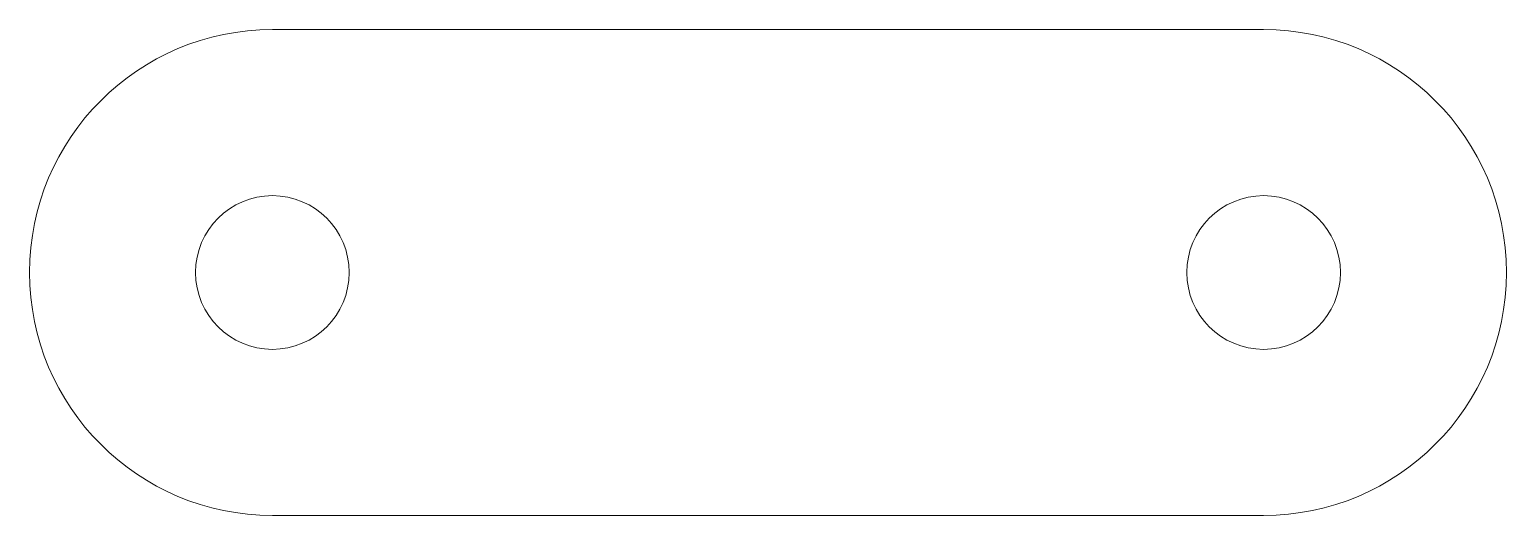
# Model space of a CAD drawing. Header units: millimetres. Extents: x -14.9 to 14.9, y -4.9 to 4.9.
import ezdxf

# ---------------------------------------------------------------- set-up
doc = ezdxf.new("R2010")
doc.units = ezdxf.units.MM

msp = doc.modelspace()

# ---------------------------------------------------------------- linework, layer by layer
at = {"color": 7, "linetype": 'Continuous', "lineweight": 15}
for p, q in [((10, 4.9), (-10, 4.9)), ((-10, -4.9), (10, -4.9))]:
    msp.add_line(p, q, dxfattribs=at)
for centre in [(-10, 0), (10, 0)]:
    msp.add_circle(centre, 1.55, dxfattribs=at)
for centre, start, end in [((-10, 0), 90, 270), ((10, 0), 270, 90)]:
    msp.add_arc(centre, 4.9, start, end, dxfattribs=at)

doc.saveas('drawing.dxf')
